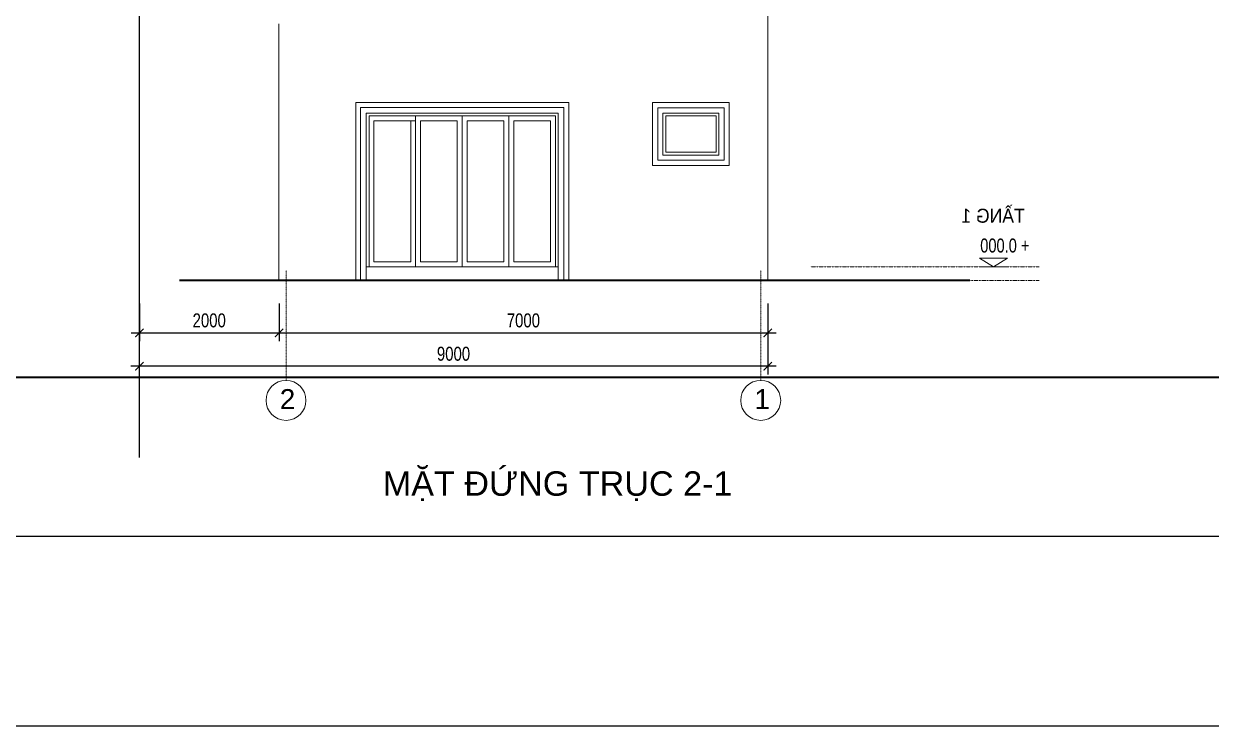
# Model space of a CAD drawing. Header units: millimetres. Extents: x -127141 to 682685, y -1234500 to 49778.
# Drawn here: x 449982 to 466990, y -112500 to -102436 of the extents above; entities that cross this region are included whole.
import ezdxf
from ezdxf.enums import TextEntityAlignment as Align

# ---------------------------------------------------------------- set-up
doc = ezdxf.new("R2010")
doc.units = ezdxf.units.MM
doc.header["$MEASUREMENT"] = 0
doc.linetypes.add('CENTER', pattern=[3, 1.5, -0.5, 0.5, -0.5])
doc.linetypes.add('DASHED', pattern=[0.75, 0.5, -0.25])
for name, color, linetype, lineweight in [('-CENTER', 143, 'CENTER', 13), ('-DIM', 9, 'Continuous', 13), ('-DOOR', 137, 'Continuous', 9), ('-HATCH', 8, 'Continuous', 5), ('-KH', 143, 'Continuous', 13), ('-LINE1', 7, 'Continuous', 18), ('-TEXT', 7, 'Continuous', 15), ('-WALL', 4, 'Continuous', 35), ('A-TUONG', 7, 'Continuous', 35)]:
    doc.layers.add(name, color=color, linetype=linetype, lineweight=lineweight)
doc.layers.add('-RANH GIOI LO DAT', color=12, linetype='Continuous')
doc.layers.add('LUOI GIONG', color=160, linetype='Continuous', plot=False)
doc.styles.add('1', font='arial.ttf')
doc.styles.add('AVANH', font='', dxfattribs={"width": 0.8})
doc.styles.get("Standard").update_dxf_attribs({"font": 'arial.ttf'})
doc.styles.add('X-5M-DH-TUM1$0$AVANTH', font='arial.ttf', dxfattribs={"width": 0.9})
doc.styles.get('AVANH').set_extended_font_data('.VnAvantH')
doc.dimstyles.new('C_100A3', dxfattribs={"dimscale": 100, "dimtxt": 2.2, "dimasz": 1.2, "dimexe": 1.2, "dimexo": 0, "dimgap": 0.75, "dimtad": 1, "dimdec": 0, "dimzin": 0, "dimdsep": 46, "dimtxsty": 'AVANH', "dimblk": 'ARCHTICK', "dimcen": 0, "dimdle": 1.2, "dimclrd": 256, "dimclre": 256, "dimclrt": 7, "dimadec": 0, "dimazin": 0, "dimtfac": 0.0001, "dimtdec": 0, "dimtix": 1, "dimtmove": 2, "dimatfit": 3, "dimfxl": 1.8, "dimtolj": 1, "dimtzin": 0, "dimarcsym": 0})

# ---------------------------------------------------------------- blocks, each defined once
blk = doc.blocks.new('_ArchTick')
at = {"color": 0, "linetype": 'ByBlock', "const_width": 0.15}
blk.add_lwpolyline([(-0.5, -0.5), (0.5, 0.5)], dxfattribs=at)
blk = doc.blocks.new('*D723')
at = {"layer": '-DIM', "lineweight": -2, "transparency": 16777216}
for p, q in [((-1874, 4280), (-1874, 20)), ((-1120, 4100), (-2054, 4100)), ((-1120, 200), (-2054, 200))]:
    blk.add_line(p, q, dxfattribs=at)
at = {"layer": 'Defpoints', "color": 0, "transparency": 16777216}
for p in [(-1120, 4100), (-1874, 200), (-1120, 200)]:
    blk.add_point(p, dxfattribs=at)
at = {"layer": '-DIM', "lineweight": -2, "transparency": 16777216, "xscale": 120, "yscale": 120, "zscale": 120}
for p, rotation in [((-1874, 4100), 90), ((-1874, 200), 270)]:
    blk.add_blockref('_ArchTick', p, dxfattribs=dict(at, rotation=rotation))
at = {"layer": '-DIM', "color": 7, "transparency": 16777216, "insert": (-2053, 2150), "char_height": 200, "attachment_point": 5, "rotation": 90, "style": 'AVANH'}
blk.add_mtext('\\A1;3900', dxfattribs=at)
blk = doc.blocks.new('*D724')
at = {"layer": '-DIM', "lineweight": -2, "transparency": 16777216}
for p, q in [((-1874, 3920), (-1874, 7580)), ((-1120, 7400), (-2054, 7400)), ((-1120, 4100), (-2054, 4100))]:
    blk.add_line(p, q, dxfattribs=at)
at = {"layer": 'Defpoints', "color": 0, "transparency": 16777216}
for p in [(-1874, 7400), (-1120, 7400), (-1120, 4100)]:
    blk.add_point(p, dxfattribs=at)
at = {"layer": '-DIM', "lineweight": -2, "transparency": 16777216, "xscale": 120, "yscale": 120, "zscale": 120}
for p, rotation in [((-1874, 7400), 90), ((-1874, 4100), 270)]:
    blk.add_blockref('_ArchTick', p, dxfattribs=dict(at, rotation=rotation))
at = {"layer": '-DIM', "color": 7, "transparency": 16777216, "insert": (-2053, 5750), "char_height": 200, "attachment_point": 5, "rotation": 90, "style": 'AVANH'}
blk.add_mtext('\\A1;3300', dxfattribs=at)
blk = doc.blocks.new('*D725')
at = {"layer": '-DIM', "lineweight": -2, "transparency": 16777216}
for p, q in [((-1874, 7220), (-1874, 10880)), ((-1120, 10700), (-2054, 10700)), ((-1120, 7400), (-2054, 7400))]:
    blk.add_line(p, q, dxfattribs=at)
at = {"layer": 'Defpoints', "color": 0, "transparency": 16777216}
for p in [(-1874, 10700), (-1120, 10700), (-1120, 7400)]:
    blk.add_point(p, dxfattribs=at)
at = {"layer": '-DIM', "lineweight": -2, "transparency": 16777216, "xscale": 120, "yscale": 120, "zscale": 120}
for p, rotation in [((-1874, 10700), 90), ((-1874, 7400), 270)]:
    blk.add_blockref('_ArchTick', p, dxfattribs=dict(at, rotation=rotation))
at = {"layer": '-DIM', "color": 7, "transparency": 16777216, "insert": (-2053, 9050), "char_height": 200, "attachment_point": 5, "rotation": 90, "style": 'AVANH'}
blk.add_mtext('\\A1;3300', dxfattribs=at)
blk = doc.blocks.new('*D726')
at = {"layer": '-DIM', "lineweight": -2, "transparency": 16777216}
for p, q in [((-1874, 10520), (-1874, 14680)), ((-1120, 14500), (-2054, 14500)), ((-1120, 10700), (-2054, 10700))]:
    blk.add_line(p, q, dxfattribs=at)
at = {"layer": 'Defpoints', "color": 0, "transparency": 16777216}
for p in [(-1874, 14500), (-1120, 14500), (-1120, 10700)]:
    blk.add_point(p, dxfattribs=at)
at = {"layer": '-DIM', "lineweight": -2, "transparency": 16777216, "xscale": 120, "yscale": 120, "zscale": 120}
for p, rotation in [((-1874, 14500), 90), ((-1874, 10700), 270)]:
    blk.add_blockref('_ArchTick', p, dxfattribs=dict(at, rotation=rotation))
at = {"layer": '-DIM', "color": 7, "transparency": 16777216, "insert": (-2053, 12600), "char_height": 200, "attachment_point": 5, "rotation": 90, "style": 'AVANH'}
blk.add_mtext('\\A1;3800', dxfattribs=at)
blk = doc.blocks.new('*D727')
at = {"layer": '-DIM', "lineweight": -2, "transparency": 16777216}
for p, q in [((-1120, 200), (-2509, 200)), ((-2329, 200), (-2329, 320)), ((-2329, 0), (-2329, 200)), ((-1120, 0), (-2509, 0)), ((-2329, 0), (-2329, -120))]:
    blk.add_line(p, q, dxfattribs=at)
at = {"layer": 'Defpoints', "color": 0, "transparency": 16777216}
for p in [(-2329, 200), (-1120, 200), (-1120, 0)]:
    blk.add_point(p, dxfattribs=at)
at = {"layer": '-DIM', "lineweight": -2, "transparency": 16777216, "xscale": 120, "yscale": 120, "zscale": 120}
for p, rotation in [((-2329, 200), 270), ((-2329, 0), 90)]:
    blk.add_blockref('_ArchTick', p, dxfattribs=dict(at, rotation=rotation))
at = {"layer": '-DIM', "color": 7, "transparency": 16777216, "insert": (-2508, 100), "char_height": 200, "attachment_point": 5, "rotation": 90, "style": 'AVANH'}
blk.add_mtext('\\A1;200', dxfattribs=at)
blk = doc.blocks.new('*D728')
at = {"layer": '-DIM', "lineweight": -2, "transparency": 16777216}
for p, q in [((-2329, 20), (-2329, 14680)), ((-1120, 14500), (-2509, 14500)), ((-1120, 200), (-2509, 200))]:
    blk.add_line(p, q, dxfattribs=at)
at = {"layer": 'Defpoints', "color": 0, "transparency": 16777216}
for p in [(-2329, 14500), (-1120, 14500), (-1120, 200)]:
    blk.add_point(p, dxfattribs=at)
at = {"layer": '-DIM', "lineweight": -2, "transparency": 16777216, "xscale": 120, "yscale": 120, "zscale": 120}
for p, rotation in [((-2329, 14500), 90), ((-2329, 200), 270)]:
    blk.add_blockref('_ArchTick', p, dxfattribs=dict(at, rotation=rotation))
at = {"layer": '-DIM', "color": 7, "transparency": 16777216, "insert": (-2508, 7350), "char_height": 200, "attachment_point": 5, "rotation": 90, "style": 'AVANH'}
blk.add_mtext('\\A1;14300', dxfattribs=at)
blk = doc.blocks.new('cot')
at = {"layer": '-KH'}
blk.add_line((116899, -109064), (117274, -109064), dxfattribs=at)
blk.add_lwpolyline([(117286, -108944), (116888, -108944), (117087, -109064)], close=True, dxfattribs=at)
blk.add_solid([(117087, -109064), (117087, -108944), (117286, -108944), (117087, -109064)], dxfattribs=at)
blk = doc.blocks.new('*D1649')
at = {"layer": '-DIM', "lineweight": -2, "transparency": 16777216}
for p, q in [((453638, -106446), (453638, -106985)), ((460638, -106446), (460638, -106985)), ((453518, -106865), (460758, -106865))]:
    blk.add_line(p, q, dxfattribs=at)
at = {"layer": 'Defpoints', "color": 0, "transparency": 16777216}
for p in [(453638, -106446), (460638, -106446), (460638, -106865)]:
    blk.add_point(p, dxfattribs=at)
at = {"layer": '-DIM', "lineweight": -2, "transparency": 16777216, "xscale": 119.9999999999999, "yscale": 119.9999999999999, "zscale": 119.9999999999999, "rotation": 180}
blk.add_blockref('_ArchTick', (453638, -106865), dxfattribs=at)
at = {"layer": '-DIM', "lineweight": -2, "transparency": 16777216, "xscale": 119.9999999999999, "yscale": 119.9999999999999, "zscale": 119.9999999999999}
blk.add_blockref('_ArchTick', (460638, -106865), dxfattribs=at)
at = {"layer": '-DIM', "color": 7, "transparency": 16777216, "insert": (457138, -106687), "char_height": 200, "attachment_point": 5, "style": 'AVANH'}
blk.add_mtext('\\A1;7000', dxfattribs=at)
blk = doc.blocks.new('*D1650')
at = {"layer": '-DIM', "lineweight": -2, "transparency": 16777216}
for p, q in [((451638, -106446), (451638, -106985)), ((453638, -106446), (453638, -106985)), ((451518, -106865), (453758, -106865))]:
    blk.add_line(p, q, dxfattribs=at)
at = {"layer": 'Defpoints', "color": 0, "transparency": 16777216}
for p in [(451638, -106446), (453638, -106446), (453638, -106865)]:
    blk.add_point(p, dxfattribs=at)
at = {"layer": '-DIM', "lineweight": -2, "transparency": 16777216, "xscale": 119.9999999999999, "yscale": 119.9999999999999, "zscale": 119.9999999999999, "rotation": 180}
blk.add_blockref('_ArchTick', (451638, -106865), dxfattribs=at)
at = {"layer": '-DIM', "lineweight": -2, "transparency": 16777216, "xscale": 119.9999999999999, "yscale": 119.9999999999999, "zscale": 119.9999999999999}
blk.add_blockref('_ArchTick', (453638, -106865), dxfattribs=at)
at = {"layer": '-DIM', "color": 7, "transparency": 16777216, "insert": (452638, -106687), "char_height": 200, "attachment_point": 5, "style": 'AVANH'}
blk.add_mtext('\\A1;2000', dxfattribs=at)
blk = doc.blocks.new('*D1651')
at = {"layer": '-DIM', "lineweight": -2, "transparency": 16777216}
for p, q in [((451637, -106446), (451637, -107463)), ((460637, -106446), (460637, -107463)), ((460757, -107343), (451517, -107343))]:
    blk.add_line(p, q, dxfattribs=at)
at = {"layer": 'Defpoints', "color": 0, "transparency": 16777216}
for p in [(451637, -106446), (460637, -106446), (451637, -107343)]:
    blk.add_point(p, dxfattribs=at)
at = {"layer": '-DIM', "lineweight": -2, "transparency": 16777216, "xscale": 119.9999999999999, "yscale": 119.9999999999999, "zscale": 119.9999999999999, "rotation": 180}
blk.add_blockref('_ArchTick', (451637, -107343), dxfattribs=at)
at = {"layer": '-DIM', "lineweight": -2, "transparency": 16777216, "xscale": 119.9999999999999, "yscale": 119.9999999999999, "zscale": 119.9999999999999}
blk.add_blockref('_ArchTick', (460637, -107343), dxfattribs=at)
at = {"layer": '-DIM', "color": 7, "transparency": 16777216, "insert": (456137, -107165), "char_height": 200, "attachment_point": 5, "style": 'AVANH'}
blk.add_mtext('\\A1;9000', dxfattribs=at)
blk = doc.blocks.new('kt1a')
at = {"layer": 'Defpoints', "color": 2}
blk.add_lwpolyline([(0, -22275), (31500, -22275), (31500, 0), (0, 0)], close=True, dxfattribs=at)
blk = doc.blocks.new('ƯEQ')
at = {"layer": '-CENTER', "ltscale": 0.2}
for p, q in [((-616.7, 14500), (-3887.9, 14500)), ((-616.7, 10700), (-3887.9, 10700)), ((-616.7, 7400), (-3887.9, 7400)), ((-616.7, 4100), (-3887.9, 4100)), ((-616.7, 200), (-3887.9, 200)), ((-616.7, 0), (-3887.9, 0))]:
    blk.add_line(p, q, dxfattribs=at)
at = {"layer": '-CENTER'}
for p in [(-120320.2, 123563.7), (-120320.2, 119763.7), (-120320.2, 116463.7), (-120320.2, 113163.7), (-120320.2, 109263.7)]:
    blk.add_blockref('cot', p, dxfattribs=at)
at = {"layer": '-TEXT', "color": 2, "style": 'X-5M-DH-TUM1$0$AVANTH', "width": 0.9}
for s, p in [('TẦNG MÁI', (-3757, 15026.7)), ('TẦNG 4', (-3542.5, 11329.6)), ('TẦNG 3', (-3681.2, 7929.6)), ('TẦNG 2', (-3681.2, 4729.6)), ('TẦNG 1', (-3681.2, 829.6))]:
    blk.add_text(s, height=200, dxfattribs=at).set_placement(p)
at = {"layer": '-TEXT', "style": '1', "width": 0.75}
for s, p in [('+ 14.300', (-3748.7, 14702.8)), ('+ 10.500', (-3748.7, 10902.8)), ('+ 7.200', (-3748.7, 7602.8)), ('+ 3.900', (-3748.7, 4302.8)), ('+ 0.000', (-3748.7, 402.8))]:
    blk.add_text(s, height=200, dxfattribs=at).set_placement(p)
at = {"layer": '-DIM'}
for base, p1, p2, picture, middle in [((-2329.5, 14500), (-1119.9, 200), (-1119.9, 14500), '*D728', (-2507.9, 7350)), ((-1874.2, 14500), (-1119.9, 10700), (-1119.9, 14500), '*D726', (-2052.7, 12600)), ((-1874.2, 10700), (-1119.9, 7400), (-1119.9, 10700), '*D725', (-2052.7, 9050)), ((-1874.2, 7400), (-1119.9, 4100), (-1119.9, 7400), '*D724', (-2052.7, 5750)), ((-1874.2, 200), (-1119.9, 4100), (-1119.9, 200), '*D723', (-2052.7, 2150)), ((-2329.5, 200), (-1119.9, 0), (-1119.9, 200), '*D727', (-2507.9, 100))]:
    dim = blk.add_linear_dim(base=base, p1=p1, p2=p2, angle=90, dimstyle='C_100A3', override={"dimtxt": 2}, dxfattribs=at)
    dim.commit()
    dim.dimension.update_dxf_attribs({"geometry": picture, "text_midpoint": middle})

msp = doc.modelspace()

# ---------------------------------------------------------------- linework, layer by layer
at = {"layer": '-CENTER', "ltscale": 0.1}
for p, q in [((453737.8, -105969.3), (453737.8, -107545.3)), ((460536.8, -105969.3), (460536.8, -107545.3))]:
    msp.add_line(p, q, dxfattribs=at)
at = {"layer": '-DOOR', "lineweight": 9}
for p, q in [((455665.2, -103826.3), (455665.2, -105846.3)), ((455665.2, -103826.3), (456191.4, -103827.3)), ((456191.4, -103827.3), (456191.4, -105846.3)), ((456262.1, -103756.9), (456262.1, -105916.3)), ((456332.7, -103826.3), (456332.7, -105846.3)), ((456332.7, -103826.3), (456858.9, -103826.3)), ((456858.9, -103826.3), (456858.9, -105846.3)), ((457000.2, -103826.3), (457000.2, -105846.3)), ((457000.2, -103826.3), (457526.4, -103826.3)), ((457526.4, -103826.3), (457526.4, -105846.3)), ((456191.4, -105846.3), (455665.2, -105846.3)), ((456858.9, -105846.3), (456332.7, -105846.3)), ((457526.4, -105846.3), (457000.2, -105846.3))]:
    msp.add_line(p, q, dxfattribs=at)
for points in [[(457597.1, -105916.3), (457597.1, -103756.3), (454927.1, -103756.3), (454927.1, -105916.3)], [(455594.6, -103826.3), (454997.1, -103826.3), (454997.1, -105846.3), (455524.6, -105846.3), (455524.6, -103826.3)]]:
    msp.add_lwpolyline(points, dxfattribs=at)
for points in [[(456929.6, -105916.3), (455594.6, -105916.3), (455594.6, -103756.3), (456929.6, -103756.3)], [(459897, -103756.3), (459176.9, -103756.3), (459176.9, -104277.4), (459897, -104277.4)]]:
    msp.add_lwpolyline(points, close=True, dxfattribs=at)
at = {"layer": '-HATCH'}
msp.add_lwpolyline([(457717.1, -106116.2), (457717.1, -103636.3), (454807.1, -103636.3), (454807.1, -106116.2)], dxfattribs=at)
msp.add_lwpolyline([(460012, -103641.3), (459061.9, -103641.3), (459061.9, -104392.4), (460012, -104392.4)], close=True, dxfattribs=at)
at = {"layer": '-KH'}
for centre in [(453737.8, -107831.6), (460536.8, -107831.6)]:
    msp.add_circle(centre, 286.3, dxfattribs=at)
at = {"layer": '-LINE1', "lineweight": 20}
for p, q in [((460637, -91466.2), (460637, -106116.3)), ((453637.1, -106116.2), (453637, -102436.3)), ((454887.1, -105916.3), (457637.1, -105916.3)), ((460637, -106116.2), (453637, -106116.2))]:
    msp.add_line(p, q, dxfattribs=at)
for points in [[(457787.1, -106116.2), (457787.1, -103566.3), (454737.1, -103566.3), (454737.1, -106116.2)], [(457637.1, -106116.2), (457637.1, -103716.3), (454887.1, -103716.3), (454887.1, -106116.2)]]:
    msp.add_lwpolyline(points, dxfattribs=at)
for points in [[(460087, -103566.3), (458986.9, -103566.3), (458986.9, -104467.4), (460087, -104467.4)], [(459937, -103716.3), (459136.9, -103716.3), (459136.9, -104317.4), (459937, -104317.4)]]:
    msp.add_lwpolyline(points, close=True, dxfattribs=at)
at = {"layer": '-RANH GIOI LO DAT', "linetype": 'DASHED', "ltscale": 10}
msp.add_line((451637.3, -108652), (451637.3, -87553.1), dxfattribs=at)
at = {"layer": '-WALL'}
msp.add_line((463530.1, -106116.2), (452214.4, -106116.2), dxfattribs=at)
at = {"layer": 'A-TUONG'}
msp.add_lwpolyline([(435697.5, -107500), (597851, -107500)], dxfattribs=at)
at = {"layer": 'Defpoints'}
msp.add_lwpolyline([(435697.5, -109775), (467197.5, -109775), (467197.5, -87500), (435697.5, -87500)], close=True, dxfattribs=at)
at = {"layer": 'LUOI GIONG'}
msp.add_lwpolyline([(435697.5, -87500), (485697.5, -87500), (485697.5, -112500), (435697.5, -112500)], close=True, dxfattribs=at)

# ---------------------------------------------------------------- block references
at = {"layer": '-DOOR', "color": 2, "xscale": -1}
msp.add_blockref('ƯEQ', (460637, -106116.3), dxfattribs=at)
at = {"layer": '-LINE1'}
msp.add_blockref('kt1a', (435697.5, -87500), dxfattribs=at)

# ---------------------------------------------------------------- texts
at = {"layer": '-TEXT', "color": 2, "style": '1'}
for s, p in [('2', (453759.6, -107813.5)), ('1', (460558.7, -107813.5))]:
    msp.add_text(s, height=286.3, dxfattribs=at).set_placement(p, align=Align.MIDDLE_CENTER)
at = {"layer": '-TEXT', "color": 4}
msp.add_text('MẶT ĐỨNG TRỤC 2-1 ', height=350, dxfattribs=at).set_placement((457696, -109198.1), align=Align.CENTER)

# ---------------------------------------------------------------- dimensions: what is measured, and where the dimension line sits
at = {"layer": '-DIM'}
for base, p1, p2, picture, middle in [((451637.3, -107343), (460637, -106446.1), (451637.3, -106446.1), '*D1651', (456137.2, -107164.6)), ((453637.8, -106864.9), (451638.2, -106446.1), (453637.8, -106446.1), '*D1650', (452638, -106686.5)), ((460637.9, -106864.9), (453637.8, -106446.1), (460637.9, -106446.1), '*D1649', (457137.8, -106686.5))]:
    dim = msp.add_linear_dim(base=base, p1=p1, p2=p2, dimstyle='C_100A3', override={"dimtxt": 2}, dxfattribs=at)
    dim.commit()
    dim.dimension.update_dxf_attribs({"geometry": picture, "text_midpoint": middle})

doc.saveas('drawing.dxf')
